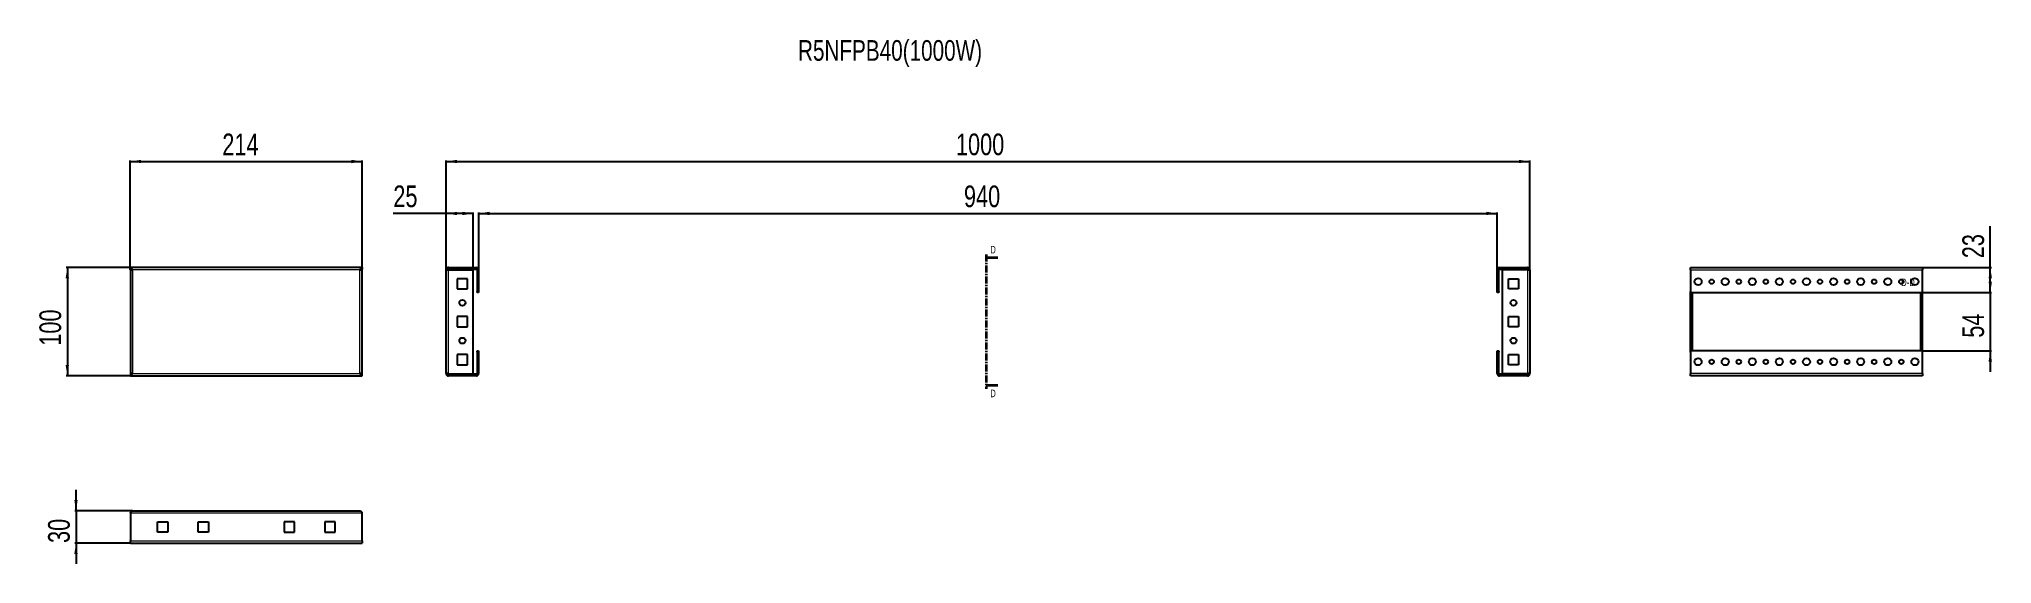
# Model space of a CAD drawing. Header units: millimetres. Extents: x -14 to 1788, y -892 to 544.
# Drawn here: x -14 to 1788, y 59 to 544 of the extents above.
import ezdxf

# ---------------------------------------------------------------- set-up
doc = ezdxf.new("R2010")
doc.units = ezdxf.units.MM
doc.linetypes.add('CENTER', pattern=[10.16, 6.35, -1.27, 1.27, -1.27])
doc.layers.add('FORMAT', color=7, linetype='Continuous')
doc.styles.add('SLDTEXTSTYLE0', font='TXT', dxfattribs={"width": 0.75})
doc.dimstyles.new('SLDDIMSTYLE0', dxfattribs={"dimtxt": 20, "dimasz": 10, "dimexe": 0, "dimexo": 0.0625, "dimgap": 5, "dimtad": 2, "dimdec": 1, "dimrnd": 1e-09, "dimzin": 12, "dimdsep": 46, "dimtxsty": 'SLDTEXTSTYLE0', "dimsah": 1, "dimcen": 0.09, "dimadec": 0, "dimazin": 3, "dimtfac": 1, "dimtofl": 0, "dimtmove": 0, "dimatfit": 3, "dimfxl": 0, "dimfrac": 2, "dimtolj": 1, "dimtzin": 12, "dimarcsym": 0})
doc.dimstyles.new('SLDDIMSTYLE1', dxfattribs={"dimtxt": 20, "dimasz": 10, "dimexe": 0, "dimexo": 0.0625, "dimgap": 5, "dimtad": 2, "dimdec": 1, "dimrnd": 1e-09, "dimzin": 12, "dimdsep": 46, "dimtxsty": 'SLDTEXTSTYLE0', "dimsah": 1, "dimcen": 0.09, "dimadec": 0, "dimazin": 3, "dimtfac": 1, "dimtmove": 0, "dimatfit": 0, "dimfxl": 0, "dimfrac": 2, "dimtolj": 1, "dimtzin": 12, "dimarcsym": 0})

# ---------------------------------------------------------------- blocks, each defined once
blk = doc.blocks.new('_D')
at = {"layer": 'FORMAT'}
for p, q in [((70.2, 330.6), (70.2, 431.6)), ((70.2, 430.6), (284.2, 430.6)), ((284.2, 330.6), (284.2, 431.6))]:
    blk.add_line(p, q, dxfattribs=at)
for points in [[(70.2, 430.6), (80.2, 429), (80.2, 432.1)], [(284.2, 430.6), (274.2, 432.1), (274.2, 429)]]:
    blk.add_solid(points, dxfattribs=at)
at = {"layer": 'FORMAT', "insert": (155.1, 456.4), "char_height": 20, "attachment_point": 1, "style": 'SLDTEXTSTYLE0'}
blk.add_mtext('214', dxfattribs=at)
blk = doc.blocks.new('_D_1')
at = {"layer": 'FORMAT'}
for p, q in [((70.2, 332.6), (11.1, 332.6)), ((12.1, 332.6), (12.1, 232.6)), ((70.2, 232.6), (11.1, 232.6))]:
    blk.add_line(p, q, dxfattribs=at)
for points in [[(12.1, 332.6), (10.5, 322.6), (13.6, 322.6)], [(12.1, 232.6), (13.6, 242.6), (10.5, 242.6)]]:
    blk.add_solid(points, dxfattribs=at)
at = {"layer": 'FORMAT', "insert": (-13.7, 260.4), "char_height": 20, "attachment_point": 1, "rotation": 90, "style": 'SLDTEXTSTYLE0'}
blk.add_mtext('100', dxfattribs=at)
blk = doc.blocks.new('_D_2')
at = {"layer": 'FORMAT'}
for p, q in [((361.7, 330.5), (361.7, 431.6)), ((361.7, 430.6), (1361.7, 430.6)), ((1361.7, 330.5), (1361.7, 431.6))]:
    blk.add_line(p, q, dxfattribs=at)
for points in [[(361.7, 430.6), (371.7, 429), (371.7, 432.1)], [(1361.7, 430.6), (1351.7, 432.1), (1351.7, 429)]]:
    blk.add_solid(points, dxfattribs=at)
at = {"layer": 'FORMAT', "insert": (832.1, 456.4), "char_height": 20, "attachment_point": 1, "style": 'SLDTEXTSTYLE0'}
blk.add_mtext('1000', dxfattribs=at)
blk = doc.blocks.new('_D_3')
at = {"layer": 'FORMAT'}
for p, q in [((391.7, 330.5), (391.7, 383.6)), ((391.7, 382.6), (1331.7, 382.6)), ((1331.7, 330.5), (1331.7, 383.6))]:
    blk.add_line(p, q, dxfattribs=at)
for points in [[(391.7, 382.6), (401.7, 381), (401.7, 384.1)], [(1331.7, 382.6), (1321.7, 384.1), (1321.7, 381)]]:
    blk.add_solid(points, dxfattribs=at)
at = {"layer": 'FORMAT', "insert": (839.5, 408.4), "char_height": 20, "attachment_point": 1, "style": 'SLDTEXTSTYLE0'}
blk.add_mtext('940', dxfattribs=at)
blk = doc.blocks.new('_D_4')
at = {"layer": 'FORMAT'}
for p, q in [((361.7, 382.6), (312.9, 382.6)), ((361.7, 330.5), (361.7, 383.6)), ((386.7, 382.6), (361.7, 382.6)), ((386.7, 330.6), (386.7, 383.6))]:
    blk.add_line(p, q, dxfattribs=at)
for points in [[(361.7, 382.6), (371.7, 381), (371.7, 384.1)], [(386.7, 382.6), (376.7, 384.1), (376.7, 381)]]:
    blk.add_solid(points, dxfattribs=at)
at = {"layer": 'FORMAT', "insert": (312.9, 408.4), "char_height": 20, "attachment_point": 1, "style": 'SLDTEXTSTYLE0'}
blk.add_mtext('25', dxfattribs=at)
blk = doc.blocks.new('_D_5')
at = {"layer": 'FORMAT'}
for p, q in [((20.1, 108), (20.1, 127.3)), ((72.3, 108), (19.1, 108)), ((20.1, 108), (20.1, 78)), ((70.2, 78), (19.1, 78)), ((20.1, 78), (20.1, 58.8))]:
    blk.add_line(p, q, dxfattribs=at)
for points in [[(20.1, 108), (21.6, 118), (18.5, 118)], [(20.1, 78), (18.5, 68), (21.6, 68)]]:
    blk.add_solid(points, dxfattribs=at)
at = {"layer": 'FORMAT', "insert": (-5.7, 78.2), "char_height": 20, "attachment_point": 1, "rotation": 90, "style": 'SLDTEXTSTYLE0'}
blk.add_mtext('30', dxfattribs=at)
blk = doc.blocks.new('_D_6')
at = {"layer": 'FORMAT'}
for p, q in [((1786.7, 309.6), (1786.7, 328.8)), ((1723.1, 309.6), (1787.7, 309.6)), ((1786.7, 309.6), (1786.7, 255.6)), ((1723.1, 255.6), (1787.7, 255.6)), ((1786.7, 255.6), (1786.7, 236.3))]:
    blk.add_line(p, q, dxfattribs=at)
for points in [[(1786.7, 309.6), (1788.2, 319.6), (1785.1, 319.6)], [(1786.7, 255.6), (1785.1, 245.6), (1788.2, 245.6)]]:
    blk.add_solid(points, dxfattribs=at)
at = {"layer": 'FORMAT', "insert": (1760.9, 267.8), "char_height": 20, "attachment_point": 1, "rotation": 90, "style": 'SLDTEXTSTYLE0'}
blk.add_mtext('54', dxfattribs=at)
blk = doc.blocks.new('_D_7')
at = {"layer": 'FORMAT'}
for p, q in [((1786.7, 332.6), (1786.7, 370.7)), ((1724.1, 332.6), (1787.7, 332.6)), ((1786.7, 309.6), (1786.7, 332.6)), ((1723.1, 309.6), (1787.7, 309.6))]:
    blk.add_line(p, q, dxfattribs=at)
for points in [[(1786.7, 332.6), (1785.1, 322.6), (1788.2, 322.6)], [(1786.7, 309.6), (1788.2, 319.6), (1785.1, 319.6)]]:
    blk.add_solid(points, dxfattribs=at)
at = {"layer": 'FORMAT', "insert": (1760.9, 341.2), "char_height": 20, "attachment_point": 1, "rotation": 90, "style": 'SLDTEXTSTYLE0'}
blk.add_mtext('23', dxfattribs=at)

msp = doc.modelspace()

# ---------------------------------------------------------------- linework, layer by layer
at = {"color": 7, "linetype": 'CENTER', "lineweight": 35}
msp.add_line((860.11, 344.57), (860.11, 220.56), dxfattribs=at)
at = {"color": 7, "linetype": 'Continuous', "lineweight": 25}
for p, q in [((70.22, 331.07), (70.22, 332.57)), ((284.22, 332.57), (70.22, 332.57)), ((70.22, 331.07), (70.22, 330.57)), ((70.22, 330.57), (70.22, 234.57)), ((70.22, 330.57), (71.72, 330.57)), ((284.22, 330.57), (282.72, 330.57)), ((284.22, 332.57), (284.22, 331.07)), ((284.22, 330.57), (284.22, 331.07)), ((284.22, 234.57), (284.22, 330.57)), ((361.66, 234.67), (361.66, 330.47)), ((363.76, 332.57), (363.76, 331.07)), ((363.76, 332.57), (389.56, 332.57)), ((363.76, 331.07), (389.56, 331.07)), ((363.76, 330.57), (386.66, 330.57)), ((386.66, 234.57), (386.66, 330.57)), ((390.16, 330.47), (390.16, 310.57)), ((391.66, 330.47), (391.66, 310.57)), ((1331.66, 310.57), (1331.66, 330.47)), ((1333.16, 310.57), (1333.16, 330.47)), ((1333.76, 332.57), (1359.56, 332.57)), ((1333.76, 331.07), (1359.56, 331.07)), ((1336.66, 234.57), (1336.66, 330.57)), ((1359.56, 330.57), (1336.66, 330.57)), ((1359.56, 331.07), (1359.56, 332.57)), ((1361.66, 330.47), (1361.66, 234.67)), ((1510.07, 332.57), (1724.07, 332.57)), ((1510.07, 330.47), (1510.07, 332.57)), ((1510.07, 330.47), (1510.07, 310.57)), ((1724.07, 332.57), (1724.07, 330.47)), ((1724.07, 310.57), (1724.07, 330.47)), ((371.91, 322.32), (371.91, 312.82)), ((381.41, 322.32), (371.91, 322.32)), ((371.91, 312.82), (381.41, 312.82)), ((381.41, 312.82), (381.41, 322.32)), ((390.16, 310.57), (391.66, 310.57)), ((390.16, 309.57), (390.16, 310.57)), ((391.66, 309.57), (390.16, 309.57)), ((391.66, 310.57), (391.66, 309.57)), ((1331.66, 310.57), (1333.16, 310.57)), ((1331.66, 309.57), (1331.66, 310.57)), ((1333.16, 309.57), (1331.66, 309.57)), ((1333.16, 310.57), (1333.16, 309.57)), ((1341.91, 322.32), (1351.41, 322.32)), ((1341.91, 312.82), (1341.91, 322.32)), ((1351.41, 312.82), (1341.91, 312.82)), ((1351.41, 322.32), (1351.41, 312.82)), ((1510.07, 310.57), (1511.07, 309.57)), ((1510.07, 254.57), (1510.07, 310.57)), ((1511.07, 309.57), (1723.07, 309.57)), ((1511.57, 255.57), (1511.57, 309.57)), ((1722.57, 255.57), (1722.57, 309.57)), ((1723.07, 309.57), (1724.07, 310.57)), ((1724.07, 254.57), (1724.07, 310.57)), ((371.91, 287.32), (371.91, 277.82)), ((381.41, 287.32), (371.91, 287.32)), ((371.91, 277.82), (381.41, 277.82)), ((381.41, 277.82), (381.41, 287.32)), ((1341.91, 287.32), (1351.41, 287.32)), ((1341.91, 277.82), (1341.91, 287.32)), ((1351.41, 277.82), (1341.91, 277.82)), ((1351.41, 287.32), (1351.41, 277.82)), ((381.41, 252.32), (371.91, 252.32)), ((371.91, 252.32), (371.91, 242.82)), ((381.41, 242.82), (381.41, 252.32)), ((390.16, 255.57), (391.66, 255.57)), ((390.16, 254.57), (390.16, 255.57)), ((391.66, 254.57), (390.16, 254.57)), ((390.16, 254.57), (390.16, 234.67)), ((391.66, 255.57), (391.66, 254.57)), ((391.66, 254.57), (391.66, 234.67)), ((1331.66, 255.57), (1333.16, 255.57)), ((1331.66, 254.57), (1331.66, 255.57)), ((1331.66, 234.67), (1331.66, 254.57)), ((1333.16, 254.57), (1331.66, 254.57)), ((1333.16, 255.57), (1333.16, 254.57)), ((1333.16, 234.67), (1333.16, 254.57)), ((1341.91, 252.32), (1351.41, 252.32)), ((1341.91, 242.82), (1341.91, 252.32)), ((1351.41, 252.32), (1351.41, 242.82)), ((1511.07, 255.57), (1510.07, 254.57)), ((1510.07, 254.57), (1510.07, 234.67)), ((1723.07, 255.57), (1511.07, 255.57)), ((1724.07, 254.57), (1723.07, 255.57)), ((1724.07, 234.67), (1724.07, 254.57)), ((71.72, 234.57), (70.22, 234.57)), ((70.22, 234.57), (70.22, 234.07)), ((282.72, 234.57), (284.22, 234.57)), ((284.22, 234.07), (284.22, 234.57)), ((363.76, 234.57), (386.66, 234.57)), ((371.91, 242.82), (381.41, 242.82)), ((1359.56, 234.57), (1336.66, 234.57)), ((1351.41, 242.82), (1341.91, 242.82)), ((1510.07, 232.57), (1510.07, 234.67)), ((1724.07, 234.67), (1724.07, 232.57)), ((70.22, 234.07), (70.22, 232.57)), ((70.22, 232.57), (284.22, 232.57)), ((284.22, 232.57), (284.22, 234.07)), ((363.76, 232.57), (363.76, 234.07)), ((389.56, 234.07), (363.76, 234.07)), ((389.56, 232.57), (363.76, 232.57)), ((1359.56, 234.07), (1333.76, 234.07)), ((1359.56, 232.57), (1333.76, 232.57)), ((1359.56, 234.07), (1359.56, 232.57)), ((1724.07, 232.57), (1510.07, 232.57)), ((70.22, 105.92), (70.22, 80.12)), ((72.32, 108.02), (282.12, 108.02)), ((95.22, 97.77), (104.72, 97.77)), ((95.22, 88.27), (95.22, 97.77)), ((104.72, 97.77), (104.72, 88.27)), ((132.72, 97.77), (142.22, 97.77)), ((132.72, 88.27), (132.72, 97.77)), ((142.22, 97.77), (142.22, 88.27)), ((221.72, 97.77), (212.22, 97.77)), ((212.22, 97.77), (212.22, 88.27)), ((221.72, 88.27), (221.72, 97.77)), ((249.72, 97.77), (249.72, 88.27)), ((259.22, 97.77), (249.72, 97.77)), ((259.22, 88.27), (259.22, 97.77)), ((284.22, 80.12), (284.22, 105.92)), ((70.22, 78.02), (70.22, 80.12)), ((70.22, 78.02), (284.22, 78.02)), ((104.72, 88.27), (95.22, 88.27)), ((142.22, 88.27), (132.72, 88.27)), ((212.22, 88.27), (221.72, 88.27)), ((249.72, 88.27), (259.22, 88.27)), ((284.22, 80.12), (284.22, 78.02))]:
    msp.add_line(p, q, dxfattribs=at)
at = {"color": 8, "linetype": 'Continuous', "lineweight": 18}
for p, q in [((72.32, 330.47), (72.32, 234.67)), ((282.12, 330.47), (72.32, 330.47)), ((282.12, 234.67), (282.12, 330.47)), ((363.76, 234.57), (363.76, 330.57)), ((389.56, 331.07), (389.56, 332.57)), ((390.16, 330.47), (391.66, 330.47)), ((1333.16, 330.47), (1331.66, 330.47)), ((1333.76, 331.07), (1333.76, 332.57)), ((1359.56, 330.57), (1359.56, 234.57)), ((1510.07, 330.47), (1724.07, 330.47)), ((1512.17, 255.57), (1512.17, 309.57)), ((1721.97, 309.57), (1721.97, 255.57)), ((72.32, 234.67), (282.12, 234.67)), ((390.16, 234.67), (391.66, 234.67)), ((1333.16, 234.67), (1331.66, 234.67)), ((1724.07, 234.67), (1510.07, 234.67)), ((389.56, 234.07), (389.56, 232.57)), ((1333.76, 234.07), (1333.76, 232.57)), ((70.22, 105.92), (284.22, 105.92)), ((70.22, 80.12), (284.22, 80.12))]:
    msp.add_line(p, q, dxfattribs=at)
at = {"color": 7, "linetype": 'Continuous', "lineweight": 35}
for p, q in [((870.75, 341.57), (860.11, 341.57)), ((870.75, 223.56), (860.11, 223.56))]:
    msp.add_line(p, q, dxfattribs=at)
at = {"color": 7, "linetype": 'Continuous', "lineweight": 25}
for centre, radius in [((1517.07, 319.57), 3.25), ((1529.57, 319.57), 2.1), ((1542.07, 319.57), 3.25), ((1554.57, 319.57), 2.1), ((1567.07, 319.57), 3.25), ((1579.57, 319.57), 2.1), ((1592.07, 319.57), 3.25), ((1604.57, 319.57), 2.1), ((1617.07, 319.57), 3.25), ((1629.57, 319.57), 2.1), ((1642.07, 319.57), 3.25), ((1654.57, 319.57), 2.1), ((1667.07, 319.57), 3.25), ((1679.57, 319.57), 2.1), ((1692.07, 319.57), 3.25), ((1704.57, 319.57), 2.1), ((1717.07, 319.57), 3.25), ((376.66, 300.07), 2.75), ((1346.66, 300.07), 2.75), ((376.66, 265.07), 2.75), ((1346.66, 265.07), 2.75), ((1517.07, 245.57), 3.25), ((1529.57, 245.57), 2.1), ((1542.07, 245.57), 3.25), ((1554.57, 245.57), 2.1), ((1567.07, 245.57), 3.25), ((1579.57, 245.57), 2.1), ((1592.07, 245.57), 3.25), ((1604.57, 245.57), 2.1), ((1617.07, 245.57), 3.25), ((1629.57, 245.57), 2.1), ((1642.07, 245.57), 3.25), ((1654.57, 245.57), 2.1), ((1667.07, 245.57), 3.25), ((1679.57, 245.57), 2.1), ((1692.07, 245.57), 3.25), ((1704.57, 245.57), 2.1), ((1717.07, 245.57), 3.25)]:
    msp.add_circle(centre, radius, dxfattribs=at)
for centre, radius, start, end in [((389.56, 330.47), 2.1, 0, 90), ((389.56, 330.47), 0.6, 0, 90), ((1333.76, 330.47), 2.1, 90, 180), ((1333.76, 330.47), 0.6, 90, 180), ((389.56, 234.67), 2.1, 270, 0), ((389.56, 234.67), 0.6, 270, 0), ((1333.76, 234.67), 2.1, 180, 270), ((1333.76, 234.67), 0.6, 180, 270)]:
    msp.add_arc(centre, radius, start, end, dxfattribs=at)
for points, knots in [([(72.32, 330.47), (72.14, 330.75), (71.78, 331.31), (71.25, 332.01), (70.73, 332.48), (70.38, 332.54), (70.22, 332.57)], [0, 0, 0, 0, 0.2547527, 0.5096447, 0.7645377, 1, 1, 1, 1]), ([(72.32, 330.47), (72.14, 330.55), (71.77, 330.71), (71.08, 330.98), (70.56, 331.03), (70.22, 331.07)], [0, 0, 0, 0, 0.2598775, 0.5197391, 1, 1, 1, 1]), ([(1361.66, 330.47), (1361.63, 330.75), (1361.56, 331.31), (1361.06, 332.01), (1360.36, 332.48), (1359.82, 332.54), (1359.56, 332.57)], [0, 0, 0, 0, 0.2547527, 0.5096447, 0.7645377, 1, 1, 1, 1]), ([(1360.16, 330.47), (1360.15, 330.55), (1360.13, 330.71), (1359.94, 330.98), (1359.71, 331.03), (1359.56, 331.07)], [0, 0, 0, 0, 0.2598775, 0.5197391, 1, 1, 1, 1]), ([(282.12, 108.02), (282.3, 107.99), (282.65, 107.92), (283.19, 107.42), (283.71, 106.72), (284.06, 106.18), (284.22, 105.92)], [0, 0, 0, 0, 0.2547527, 0.5096447, 0.7645377, 1, 1, 1, 1])]:
    msp.add_open_spline(points, degree=3, knots=knots, dxfattribs=at)
for points in [[(70.22, 330.57), (70.25, 330.56), (70.31, 330.54), (70.8, 330.52), (71.49, 330.49), (72.04, 330.47), (72.32, 330.47)], [(284.22, 332.57), (284.04, 332.53), (283.69, 332.47), (283.17, 331.99), (282.64, 331.29), (282.29, 330.74), (282.12, 330.47)], [(284.22, 331.07), (283.87, 331.03), (283.17, 330.95), (282.47, 330.63), (282.12, 330.47)], [(282.12, 330.47), (282.39, 330.47), (282.95, 330.49), (283.64, 330.52), (284.13, 330.54), (284.19, 330.56), (284.22, 330.57)], [(363.76, 332.57), (363.49, 332.53), (362.94, 332.47), (362.24, 331.99), (361.76, 331.29), (361.69, 330.74), (361.66, 330.47)], [(361.66, 330.47), (361.69, 330.47), (361.76, 330.49), (362.24, 330.52), (362.94, 330.54), (363.49, 330.56), (363.76, 330.57)], [(363.76, 331.07), (363.6, 331.03), (363.27, 330.95), (363.2, 330.63), (363.16, 330.47)], [(1359.56, 330.57), (1359.84, 330.56), (1360.39, 330.54), (1361.08, 330.52), (1361.57, 330.49), (1361.63, 330.47), (1361.66, 330.47)], [(72.32, 234.67), (72.04, 234.66), (71.49, 234.64), (70.8, 234.62), (70.31, 234.59), (70.25, 234.57), (70.22, 234.57)], [(70.22, 232.57), (70.39, 232.6), (70.74, 232.66), (71.27, 233.15), (71.79, 233.84), (72.14, 234.39), (72.32, 234.67)], [(70.22, 234.07), (70.57, 234.1), (71.27, 234.18), (71.97, 234.5), (72.32, 234.67)], [(282.12, 234.67), (282.29, 234.39), (282.64, 233.84), (283.17, 233.15), (283.69, 232.66), (284.04, 232.6), (284.22, 232.57)], [(284.22, 234.57), (284.19, 234.57), (284.13, 234.59), (283.64, 234.62), (282.95, 234.64), (282.39, 234.66), (282.12, 234.67)], [(282.12, 234.67), (282.47, 234.5), (283.17, 234.18), (283.87, 234.1), (284.22, 234.07)], [(363.76, 234.57), (363.49, 234.57), (362.94, 234.59), (362.24, 234.62), (361.76, 234.64), (361.69, 234.66), (361.66, 234.67)], [(361.66, 234.67), (361.69, 234.39), (361.76, 233.84), (362.24, 233.15), (362.94, 232.66), (363.49, 232.6), (363.76, 232.57)], [(363.16, 234.67), (363.2, 234.5), (363.27, 234.18), (363.6, 234.1), (363.76, 234.07)], [(1361.66, 234.67), (1361.63, 234.66), (1361.57, 234.64), (1361.08, 234.62), (1360.39, 234.59), (1359.84, 234.57), (1359.56, 234.57)], [(1359.56, 232.57), (1359.84, 232.6), (1360.39, 232.66), (1361.08, 233.15), (1361.57, 233.84), (1361.63, 234.39), (1361.66, 234.67)], [(1359.56, 234.07), (1359.72, 234.1), (1360.05, 234.18), (1360.12, 234.5), (1360.16, 234.67)], [(70.22, 105.92), (70.39, 106.19), (70.74, 106.75), (71.27, 107.44), (71.79, 107.92), (72.14, 107.99), (72.32, 108.02)]]:
    msp.add_open_spline(points, degree=3, dxfattribs=at)
at = {"color": 7, "linetype": 'Continuous', "lineweight": 35}
for points in [[(860.11, 341.57), (867.11, 340.45), (867.11, 342.69)], [(860.11, 223.56), (867.11, 222.44), (867.11, 224.68)]]:
    msp.add_solid(points, dxfattribs=at)

# ---------------------------------------------------------------- texts
at = {"color": 7, "linetype": 'Continuous', "char_height": 7, "attachment_point": 1, "style": 'SLDTEXTSTYLE0'}
for insert in [(863.84, 352.64), (863.84, 219.87)]:
    msp.add_mtext('D', dxfattribs=dict(at, insert=insert))
at = {"layer": 'FORMAT', "style": 'SLDTEXTSTYLE0'}
for s, insert, char_height, attachment_point in [('R5NFPB40(1000W)', (686.36, 542.69), 19.05, 1), ('D-D', (1710.7, 322.42), 7, 2)]:
    msp.add_mtext(s, dxfattribs=dict(at, insert=insert, char_height=char_height, attachment_point=attachment_point))

# ---------------------------------------------------------------- dimensions: what is measured, and where the dimension line sits
at = {"layer": 'FORMAT'}
for base, p1, p2, picture, middle in [((284.22, 430.57), (70.22, 330.57), (284.22, 330.57), '_D', (177.22, 430.57)), ((1361.66, 430.57), (361.66, 330.47), (1361.66, 330.47), '_D_2', (861.66, 430.57)), ((361.66, 382.57), (386.66, 330.57), (361.66, 330.47), '_D_4', (327.66, 382.57)), ((1331.66, 382.57), (391.66, 330.47), (1331.66, 330.47), '_D_3', (861.66, 382.57))]:
    dim = msp.add_linear_dim(base=base, p1=p1, p2=p2, dimstyle='SLDDIMSTYLE0', dxfattribs=at)
    dim.commit()
    dim.dimension.update_dxf_attribs({"geometry": picture, "text_midpoint": middle, "dimtype": 160})
for base, p1, p2, dimstyle, picture, middle in [((1786.67, 332.57), (1723.07, 309.57), (1724.07, 332.57), 'SLDDIMSTYLE0', '_D_7', (1786.67, 355.95)), ((12.05, 232.57), (70.22, 332.57), (70.22, 232.57), 'SLDDIMSTYLE0', '_D_1', (12.05, 282.57)), ((1786.67, 255.57), (1723.07, 309.57), (1723.07, 255.57), 'SLDDIMSTYLE1', '_D_6', (1786.67, 282.57)), ((20.05, 78.02), (72.32, 108.02), (70.22, 78.02), 'SLDDIMSTYLE1', '_D_5', (20.05, 93.02))]:
    dim = msp.add_linear_dim(base=base, p1=p1, p2=p2, angle=90, dimstyle=dimstyle, dxfattribs=at)
    dim.commit()
    dim.dimension.update_dxf_attribs({"geometry": picture, "text_midpoint": middle, "dimtype": 160})

doc.saveas('drawing.dxf')
